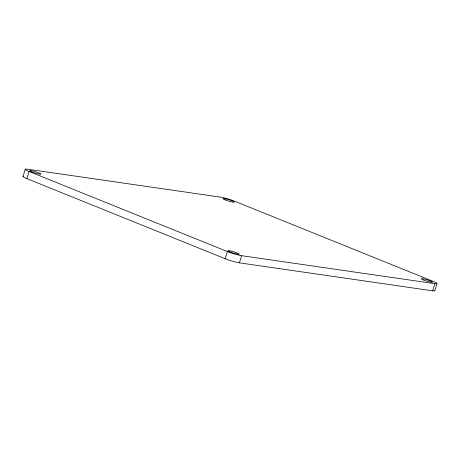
<?xml version="1.0" encoding="UTF-8"?>
<svg xmlns="http://www.w3.org/2000/svg" width="460" height="460" viewBox="0 0 460 460"><rect width="100%" height="100%" fill="white"/><g stroke="black" fill="none" stroke-linecap="round" stroke-linejoin="round"><path stroke-width="0.69" d="M23.006 176.404L25.219 169.251M26.875 178.635L29.089 171.482A10.597 1.219 17.2 0 1 27.376 169.171L220.605 197.162A10.597 1.219 17.2 0 1 234.83 201.284L433.124 281.365A10.597 1.219 17.2 0 1 434.838 283.676L432.624 290.829L239.395 262.838A10.597 1.219 17.2 0 1 225.17 258.715L26.875 178.635A10.597 1.219 17.2 0 1 23.259 176.243M225.17 258.715L227.384 251.562L29.089 171.482M239.395 262.838L241.609 255.685L434.838 283.676M434.78 290.749L436.994 283.596M434.481 290.3A10.597 1.219 17.2 0 1 432.624 290.829M241.609 255.685A10.597 1.219 17.2 0 1 227.384 251.562M423.395 279.956A5.888 0.678 17.2 0 0 432.44 282.262A5.888 0.678 17.2 0 0 424.775 279.162A5.888 0.678 17.2 0 0 423.395 279.956M225.095 199.876A5.888 0.678 17.2 0 0 234.146 202.181A5.888 0.678 17.2 0 0 226.475 199.082A5.888 0.678 17.2 0 0 225.095 199.876M230.167 251.965A5.888 0.678 17.2 0 0 239.211 254.271A5.888 0.678 17.2 0 0 231.547 251.171A5.888 0.678 17.2 0 0 230.167 251.965M31.866 171.885A5.888 0.678 17.2 0 0 40.911 174.185A5.888 0.678 17.2 0 0 33.246 171.091A5.888 0.678 17.2 0 0 31.866 171.885"/></g></svg>
